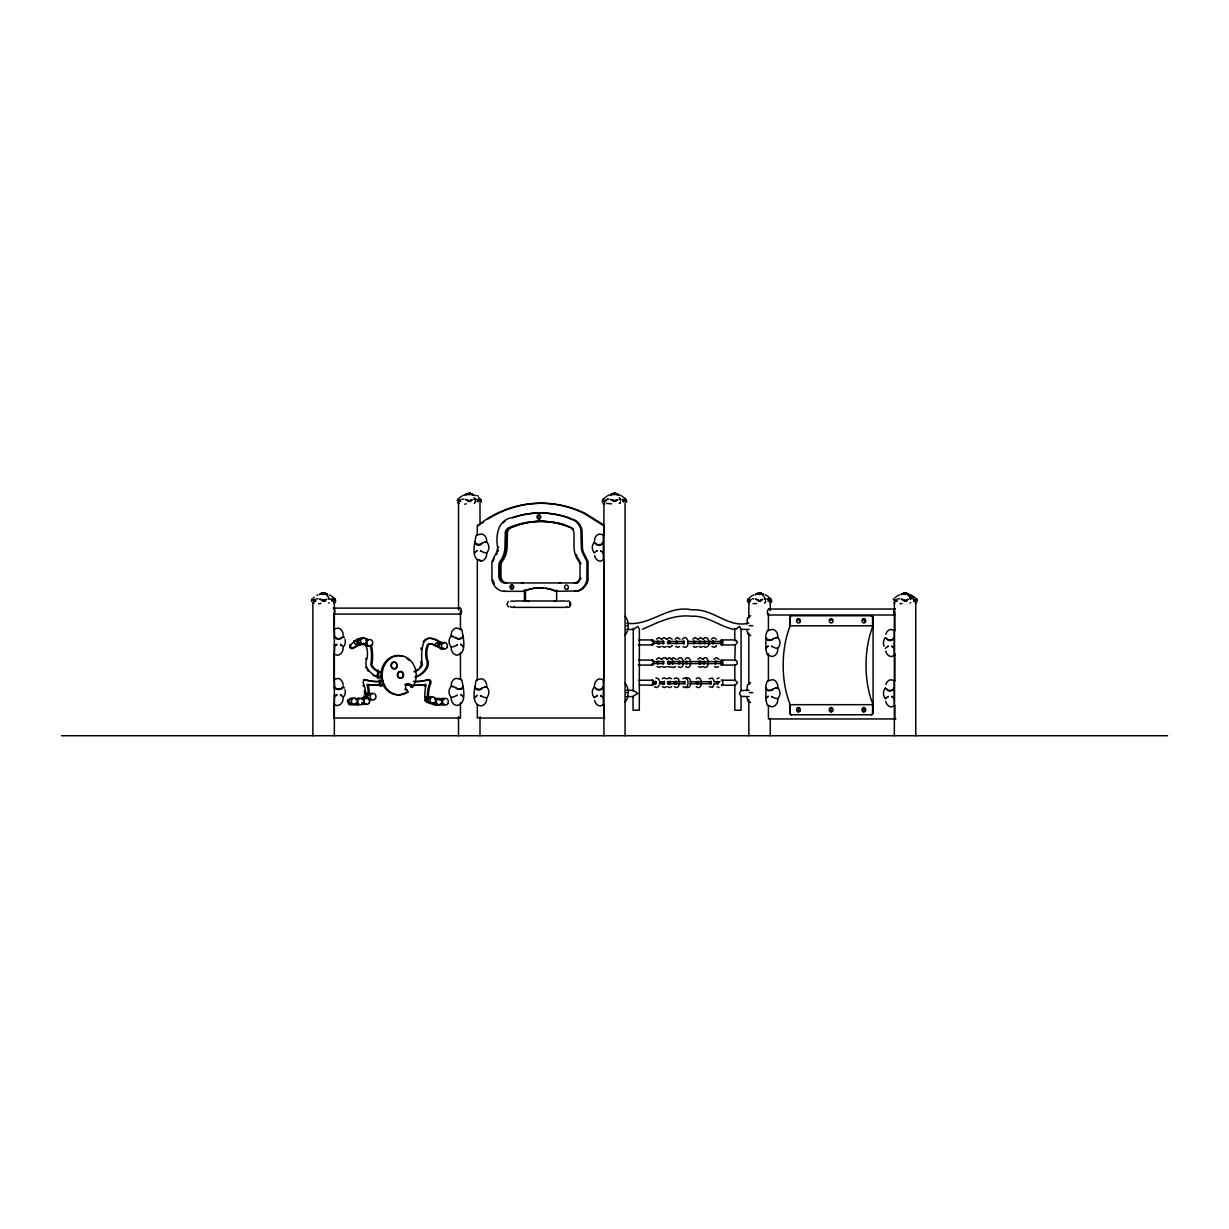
<?xml version="1.0" encoding="UTF-8"?>
<svg xmlns="http://www.w3.org/2000/svg" width="1229" height="1229" viewBox="0 0 1229 1229"><rect width="100%" height="100%" fill="white"/><g stroke="black" fill="none" stroke-linecap="round" stroke-linejoin="round"><path stroke-width="1.5" d="M556.645 601.227L556.645 590.028M594.621 555.646A7.128 6.176 -90 0 0 600.413 561.192L603.531 559.886A14.118 8.818 -24.2 0 1 603.301 559.226L603.301 535.813A13.734 8.204 19.9 0 1 603.531 535.199A9.817 3.917 28.1 0 1 603.838 534.922L599.276 534.031A7.128 6.176 -90 0 0 594.483 540.714M594.621 700.453A7.128 6.176 -90 0 0 600.413 705.999L603.531 704.693A14.118 8.818 -24.2 0 1 603.301 704.033L603.301 680.62A13.734 8.204 19.9 0 1 603.531 680.006A9.817 3.917 28.1 0 1 603.838 679.729L599.276 678.823A7.128 6.176 -90 0 0 594.483 685.521M626.483 629.463L633.442 629.509L637.79 626.329L639.387 629.14L639.31 710.224L633.073 710.224L633.012 696.259L637.79 693.448L633.442 690.252L626.483 690.314M885.756 701.375A7.128 6.176 -90 0 0 891.563 706.921L894.666 705.615A14.118 8.818 -24.2 0 1 894.435 704.954L894.435 681.542A13.734 8.204 19.9 0 1 894.666 680.927A9.817 3.917 28.1 0 1 894.989 680.651L890.41 679.76A7.128 6.176 -90 0 0 885.879 684.599M885.756 651.047A7.128 6.176 -90 0 0 891.563 656.578L894.666 655.272A14.118 8.818 -24.2 0 1 894.435 654.611L894.435 631.199A13.734 8.204 19.9 0 1 894.666 630.585A9.817 3.917 28.1 0 1 894.989 630.323L890.41 629.417A7.128 6.176 -90 0 0 885.879 634.272M334.518 686.335L334.319 680.251A13.734 8.188 -20.1 0 0 334.073 679.591A9.817 3.902 -28.2 0 0 333.766 679.314L338.344 678.408A7.128 6.191 -90 0 1 343.152 685.091M334.518 649.096L334.534 645.363M334.534 638.972L334.319 629.909A13.734 8.188 -20.1 0 0 334.073 629.248A9.817 3.902 -28.2 0 0 333.766 628.971L338.344 628.065A7.128 6.191 -90 0 1 343.152 634.763M482.029 543.218C478.311 546.582 484.503 540.499 486.899 542.219A7.128 6.176 -90 0 1 487.222 552.297L486.684 553.726A7.128 6.176 -90 0 1 480.739 561.115C470.277 559.041 474.793 543.126 476.053 535.736A13.734 0.86 -41 0 0 476.698 535.137L477.205 534.707M482.029 688.025C478.311 691.389 484.503 685.306 486.899 687.026A7.128 6.176 -90 0 1 487.222 697.104L486.684 698.533A7.128 6.176 -90 0 1 480.739 705.922C470.2 703.925 474.978 687.733 476.053 680.543A13.734 0.86 -41 0 0 476.698 679.944L477.205 679.514M734.834 628.572L735.941 629.294L739.505 626.329L741.072 629.294L741.072 690.483L739.505 693.448L741.072 696.413L741.041 710.224L734.804 710.224L734.834 684.645M765.897 698.272L765.897 685.183L767.157 681.465A13.734 0.86 -41 0 0 767.787 680.866L768.309 680.436M765.897 647.944L765.821 636.13M334.534 645.225L334.534 644.134M334.534 694.477L334.319 703.541A14.118 8.803 24.3 0 1 334.073 704.263L334.073 704.263M334.518 649.189L334.319 653.198A14.118 8.803 24.3 0 1 334.073 653.92L334.073 653.92M334.518 637.359L334.518 636.1M334.518 687.702L334.518 686.443L334.534 689.3M603.07 543.326L603.07 542.05M603.07 688.132L603.07 686.857M894.205 638.711L894.205 637.452M894.205 689.054L894.205 687.779M505.718 582.945A6.713 5.807 -90 0 1 499.911 576.232L499.911 565.478A6.713 5.807 -90 0 1 501.616 560.731A22.982 19.91 -90 0 0 504.213 555.923L504.689 554.617A22.982 19.91 -90 0 0 506.01 547.704L506.01 544.862M451.304 646.976L451.181 647.775A7.128 6.191 -90 0 0 457.142 655.165C467.527 653.045 463.149 637.313 461.874 629.847A13.734 0.891 40.9 0 1 461.198 629.171L455.99 628.004A7.128 6.191 -90 0 0 451.181 634.686L450.982 636.269A7.128 6.191 -90 0 0 450.644 646.346C452.687 648.605 459.339 643.197 456.958 645.271M455.836 687.595C459.554 690.959 453.363 684.891 450.982 686.612A7.128 6.191 -90 0 0 450.644 696.689L451.181 698.118A7.128 6.191 -90 0 0 457.142 705.507C467.496 703.403 463.164 687.656 461.874 680.19A13.734 0.891 40.9 0 1 461.198 679.514L460.675 679.099M759.522 594.636L759.583 592.946L762.979 594.114A14.548 14.548 0 0 0 756.127 594.16L759.107 592.946L759.568 594.114M323.58 594.636L323.642 592.977L327.037 594.114A14.548 14.548 0 0 0 323.596 593.761A14.548 7.282 -90 0 1 325.316 594.16M469.232 494.964L469.294 493.305L472.689 494.457L469.678 493.275M614.469 494.964L614.531 493.305L617.926 494.457L614.915 493.275M905.02 594.636L905.082 592.977L908.477 594.114A14.548 14.548 0 0 0 905.036 593.761A14.548 7.282 -90 0 1 906.756 594.16M476.545 551.222C477.697 549.04 476.883 552.005 474.87 552.036M480.908 551.222C478.68 549.44 484.134 553.403 486.561 552.927M476.545 696.029C477.697 693.847 476.883 696.812 474.87 696.843M480.908 696.029C478.68 694.247 484.134 698.21 486.561 697.734M596.679 551.283C598.769 549.532 595.128 551.913 594.237 552.942M601.073 551.299C599.952 549.025 600.674 552.328 603.086 552.098M596.679 696.09C597.217 693.909 597.709 696.551 595.681 696.536M601.073 696.106C599.829 693.939 600.843 696.981 603.086 696.904M765.851 648.559L765.851 647.099M767.633 646.608C768.709 644.442 768.064 647.376 765.959 647.422M765.851 698.902L765.851 697.442M767.633 696.951C768.709 694.784 768.064 697.719 765.959 697.765M772.042 646.623C769.523 644.38 776.252 649.972 778.31 647.698A7.128 6.176 -90 0 0 777.988 637.621C772.718 637.037 768.724 644.472 765.867 637.375M772.042 696.966C769.523 694.723 776.252 700.315 778.31 698.041A7.128 6.176 -90 0 0 777.988 687.948C775.622 686.258 769.446 692.234 773.133 688.947M887.814 646.684C889.904 644.872 886.309 647.36 885.372 648.344M887.814 697.027C889.904 695.199 886.309 697.703 885.372 698.671M892.223 646.7C891.086 644.426 891.808 647.729 894.22 647.499M892.223 697.027C891.086 694.754 891.808 698.057 894.22 697.826M336.562 645.333L336.9 644.18L334.518 646.147M336.562 695.675L336.9 694.523L334.518 696.49M340.925 645.333L340.51 644.18L343.383 646.992M340.925 695.675L340.51 694.523L343.383 697.335M456.958 695.614C459.016 693.632 453.793 697.826 451.304 697.304M461.336 645.271L460.906 644.104L463.01 646.085M461.336 695.614L460.906 694.446L463.01 696.413M734.819 664.505L734.788 680.436M655.948 682.709L655.195 684.215L654.458 682.31L655.38 681.25L655.948 682.709L652.476 682.709M683.047 646.531C690.652 651.14 688.563 631.998 682.433 639.203M718.32 682.709L719.61 681.634M486.008 542.02L484.81 542.327M486.576 541.958L486.684 540.637A7.128 6.176 -90 0 0 481.891 533.954L477.313 534.861A9.817 1.705 -34.8 0 0 476.698 535.137M486.008 686.827L484.81 687.134M486.576 686.765L486.684 685.444A7.128 6.176 -90 0 0 481.891 678.761L477.313 679.668A9.817 1.705 -34.8 0 0 476.698 679.944M777.097 637.421L775.914 637.713M777.68 637.359L777.788 636.038A7.128 6.176 -90 0 0 772.98 629.34L768.417 630.247A9.817 1.705 -34.8 0 0 767.787 630.523A13.734 0.86 -41 0 1 767.157 631.138L765.897 634.855M777.097 687.748L775.914 688.056M777.68 687.687L777.788 686.381A7.128 6.176 -90 0 0 772.98 679.683L768.417 680.589A9.817 1.705 -34.8 0 0 767.787 680.866M463.118 637.206L463.118 636.038M463.118 687.549L463.118 686.366M657.116 642.045C658.191 638.45 659.574 645.286 657.315 643.504M662.431 642.045C663.506 638.45 664.889 645.286 662.631 643.504M667.746 642.045C668.822 638.45 670.22 645.286 667.946 643.504M675.735 642.045C676.81 638.45 678.193 645.286 675.919 643.504M683.078 642.045C684.138 638.45 685.536 645.286 683.263 643.504M693.386 642.045C694.462 638.45 695.844 645.286 693.586 643.504M699.024 642.045C700.1 638.45 701.482 645.286 699.224 643.504M703.894 642.045C704.97 638.45 706.352 645.286 704.094 643.504M712.006 642.045C713.081 638.45 714.464 645.286 712.19 643.504M714.387 683.831L712.482 687.334L709.241 686.734M365.75 659.128L365.965 658.222M633.258 691.528L633.258 628.234M474.763 543.157L474.763 541.989M474.763 687.963L474.763 686.796M765.851 688.885L765.867 687.718M493.029 561.545L494.35 557.889M864.601 621.29L864.601 620.292M864.601 710.224L864.601 709.21M657.192 661.817C659.251 658.974 658.498 666.732 657.116 662.953M662.508 661.817C664.566 658.974 663.814 666.732 662.431 662.953M670.174 643.504L669.452 640.97M667.823 661.817C669.882 658.974 669.129 666.732 667.746 662.953M658.913 685.874L659.266 684.937M671.817 661.817C673.876 658.974 673.123 666.732 671.741 662.953M678.469 661.817C680.513 658.974 679.76 666.732 678.393 662.953M685.813 661.817C687.856 658.974 687.103 666.732 685.736 662.953M678.854 685.874L678.854 679.545M698.656 661.817C700.714 658.974 699.946 666.732 698.579 662.953M701.129 663.322L700.269 664.029M708.35 645.594C711.023 642.537 706.921 634.01 703.265 639.203M703.449 661.817C705.507 658.974 704.739 666.732 703.372 662.953M714.433 643.504L713.696 640.97M714.74 661.817C716.784 658.974 716.031 666.732 714.663 662.953M325.086 600.797L319.694 599.061L323.703 600.889L326.73 599.291L322.49 600.797L325.485 600.904M471.045 500.449A11.645 5.822 90 0 0 470.738 501.125L465.345 499.389L469.632 501.54M906.526 600.797L901.149 599.061L905.143 600.889L908.17 599.291L904.652 601.196M639.372 644.503L638.343 644.795M639.357 664.72L638.358 664.92M639.31 684.999L652.353 685.214M672.217 645.594L670.051 647.284L667.731 646.531M716.415 645.671L715.939 646.393M314.178 600.029L315.146 599.291L313.672 600.904A11.645 5.822 -90 0 1 314.24 599.491M458.97 501.831L459.8 500.403M749.26 601.503L751.088 599.291M750.658 601.196L749.598 600.904L750.12 600.029M604.207 501.831L606.035 499.635M894.758 601.503L896.586 599.291L895.127 600.858L896.571 601.211M603.086 542.926L601.089 544.616L596.664 544.601L594.221 542.097M603.086 687.733L601.089 689.423L596.664 689.408L594.221 686.903M343.398 636.13C341.078 640.201 337.253 639.479 334.518 636.975M343.398 686.473C341.616 689.822 336.9 690.944 334.518 687.303M463.026 636.899L459.108 639.418L451.289 636.007M462.365 687.595L461.228 689.3L457.05 689.054L461.351 688.916L463.026 687.241M773.133 638.604L772.042 639.94L767.618 639.925L766.604 638.604M894.22 638.312L890.042 640.831L885.326 637.79M894.22 688.655L892.223 690.345L887.799 690.329L885.326 688.132M734.819 640.831L735.848 640.14L737.523 642.199L735.311 644.933L721.761 644.933M734.804 660.526C737.062 658.928 738.813 664.766 735.341 665.073L721.761 665.073M656.486 639.203L658.713 637.574L661.54 639.203M661.801 639.203L664.044 637.574L666.855 639.203M667.117 639.203L669.359 637.574L672.171 639.203M656.486 659.343L658.713 657.699L661.54 659.343M661.801 659.343L663.184 657.899L665.749 658.068M675.105 639.203L677.333 637.574L680.144 639.203M667.117 659.343L669.359 657.699L672.171 659.343M671.111 659.343L673.338 657.699L676.15 659.343M677.763 659.343C684.046 652.092 685.859 671.495 678.3 666.61M692.757 639.203L694.984 637.574L697.811 639.203M685.091 659.343C691.374 652.092 693.264 671.495 685.628 666.61M698.395 639.203L700.622 637.574L703.434 639.203M670.02 684.015L670.02 681.404M697.949 659.343L700.177 657.699L702.988 659.343M711.376 639.203L713.603 637.574L716.415 639.203M702.742 659.343C709.01 652.092 710.9 671.495 703.28 666.61M714.034 659.343L716.261 657.699L719.073 659.343M460.368 501.524L457.465 499.389L460.783 501.54M412.376 687.349L413.651 685.582A19.633 17.037 -90 0 0 402.697 655.994A19.633 17.037 -90 0 0 382.311 677.962A19.633 17.037 -90 0 0 407.198 692.526L408.105 691.773L406.722 689.73A3.349 2.919 -90 0 1 406.415 684.691A3.349 2.919 -90 0 1 410.778 684.983L412.376 687.349L411.131 687.349L409.534 684.983A3.349 2.919 -90 0 0 404.909 685.029M603.024 499.711L603.378 499.251A14.548 14.548 0 0 1 604.991 497.622M460.368 501.125L459.247 501.232M662.277 678.746L664.044 677.84L666.379 678.746M667.593 678.746L669.359 677.84L671.695 678.746M674.245 678.746L675.996 677.84L678.347 678.746M682.909 678.746C689.653 673.799 689.807 691.481 682.971 686.734M685.567 678.746C692.311 673.799 692.495 691.466 685.628 686.734M696.213 678.746C702.957 673.799 703.111 691.451 696.275 686.734M709.179 678.746L712.482 678.085L714.387 681.573M717.029 678.746L719.088 677.84M332.107 601.196L335.409 599.061L332.46 601.211M333.643 600.889L332.506 600.797M623.948 501.831L625.622 499.251A14.548 14.548 0 0 0 623.994 497.622M769.001 601.503L771.136 599.291L768.402 601.211M916.849 599.061L913.546 601.196M626.083 499.635L624.87 501.125A11.645 5.822 90 0 0 623.871 499.251M916.865 599.061L915.421 600.797A11.645 5.822 -90 0 0 915.113 600.121M343.306 636.545L343.429 636.438A7.128 6.191 -90 0 1 344.397 637.774M343.306 686.888L343.429 686.781A7.128 6.191 -90 0 1 344.397 688.117M502.646 523.262L505.319 520.896M797.821 620.077L799.05 620.077M830.512 620.077L831.756 620.077M863.219 620.077L864.463 620.077M514.214 606.435L513.614 606.942A3.088 2.842 -90 0 1 510.726 606.942L510.127 606.435M659.389 643.735L658.483 643.504M660.925 646.531L659.297 647.299L657.1 646.531M666.241 646.531L664.612 647.299L662.416 646.531M679.529 646.531L677.916 647.299L675.72 646.531M661.002 666.61L659.297 667.439L657.023 666.61M666.318 666.61L664.612 667.439L662.339 666.61M673.262 661.263L674.168 661.494M697.196 646.531L695.568 647.299L693.371 646.531M675.627 666.61L673.922 667.439L667.654 666.61M702.819 646.531L700.622 647.299L699.009 646.531M658.345 686.734L656.639 687.564L654.366 686.734M707.689 646.531L705.492 647.299L703.879 646.531M666.318 686.734L664.612 687.564L662.339 686.734M715.8 646.531L714.187 647.299L711.975 646.531M700.084 661.263L701.129 661.817M671.633 686.734L669.943 687.564L667.654 686.734M678.285 686.734L676.58 687.564L674.383 686.796M702.45 666.61L700.76 667.439L698.487 666.61M716.169 661.263L717.091 661.494M718.535 666.61L716.845 667.439L714.571 666.61M698.64 684.015L697.504 682.709L698.64 681.404M711.038 681.25L711.038 684.169M625.208 635.024C629.171 630.339 629.171 620.968 625.208 616.282M625.208 701.974C629.171 697.289 629.171 687.917 625.208 683.232M508.453 601.411L506.87 604.176L508.453 606.942M755.574 594.636L759.522 592.977L756.127 594.114M459.83 500.357L460.798 499.635M755.528 594.636L758.401 593.054M483.335 522.264L477.451 525.643L478.695 525.52M469.417 501.171L472.382 499.619L468.51 501.232M616.282 500.449A11.645 5.822 -90 0 0 615.975 501.125L610.583 499.389L613.148 500.433A11.645 5.822 -90 0 1 613.379 501.125L617.619 499.619L614.101 501.524M638.558 680.282L652.599 680.205M333.873 654.12L337.192 655.241A7.128 6.191 -90 0 0 343.152 647.852M460.46 702.681L460.46 718.028L333.766 718.028L333.873 704.463M467.266 493.643L465.852 494.457L470.43 493.382L473.288 494.964M322.459 593.807A14.548 14.548 0 0 0 320.185 594.16C322.29 590.381 331.661 596.864 324.763 593.054M612.503 493.643L611.09 494.457L615.668 493.382L618.525 494.964L615.652 493.382M903.899 593.807A14.548 14.548 0 0 0 901.625 594.16L906.203 593.054L911.042 596.664A11.645 5.822 90 0 1 913.285 597.955M614.623 501.248L613.148 500.433M741.072 629.294L749.106 629.509M741.072 696.413L749.106 696.628M320.185 594.114L323.196 592.946M901.625 594.114L906.234 593.054L910.566 596.664M595.589 696.597L594.237 697.749M468.863 501.524L468.141 501.125A11.645 5.822 90 0 0 467.834 500.449M323.196 601.196L323.98 601.211M759.153 601.196L762.671 599.291L758.708 601.503L759.553 600.797L755.651 599.061L759.553 600.843M734.927 680.282L737.477 682.464L735.372 685.214L721.761 685.214M468.08 493.382L465.238 494.964L468.111 493.382L469.232 493.305L469.278 494.457M322.428 593.054L319.586 594.636L322.459 593.054L323.58 592.977L323.626 594.114M613.332 493.382L610.475 494.964L613.348 493.382L614.469 493.305L614.515 494.457M903.883 593.054L901.026 594.636L903.899 593.054L905.02 592.977L905.066 594.114M512.877 517.762L513.107 517.686A111.793 96.799 -90 0 1 567.936 517.424L575.863 520.65A15.178 13.135 -90 0 1 581.978 529.853L582.438 548.088A14.84 12.858 -90 0 0 584.651 554.786L588.015 561.545L588.015 580.165A15.178 13.135 -90 0 1 578.721 590.903L555.554 591.333A50.988 44.152 -90 0 0 523.308 591.333M341.969 637.329C340.126 638.865 336.5 640.309 335.425 637.329M462.365 637.267L461.351 638.573L456.973 638.573L455.836 637.267M341.969 687.672L340.94 688.977L336.577 688.977L335.425 687.672M602.164 543.279C601.227 545.338 597.402 546.26 595.635 543.279M602.164 688.086C601.227 690.145 597.402 691.067 595.635 688.086M893.314 638.681L892.162 639.986L887.799 639.986L886.785 638.681M893.314 689.008C892.546 690.698 888.536 692.572 886.785 689.008M642.506 629.263C658.037 622.427 673.876 614.162 691.589 616.236C707.458 615.283 719.718 626.744 734.374 629.509M623.349 501.54L624.562 501.186L623.933 500.433M913.838 601.227L915.113 600.858L913.946 600.797M320.938 603.393L318.618 603.823M721.638 641.43L721.638 643.443L721.638 641.43L687.994 641.43M721.638 661.555L721.638 663.583L721.638 661.555L667.424 661.555M664.321 681.189L664.321 684.215M676.488 684.169L675.535 682.709L676.488 681.25M685.152 684.169C682.756 677.87 683.17 687.533 685.152 681.25M464.7 504.182L466.267 503.813M611.504 503.813L606.542 503.414M756.557 603.485L753.024 603.654M902.055 603.485L900.058 603.823M332.644 599.66L331.507 599.061L333.981 600.797A11.645 5.822 90 0 0 332.982 598.922M477.758 501.524L480.846 499.635L478.711 501.831L478.158 501.125A11.645 11.645 0 0 0 477.543 500.449M622.995 501.524L624.547 501.248L622.396 499.389M768.048 601.196L769.922 600.797M574.711 591.333L577.63 590.903A15.178 13.135 -90 0 0 586.924 580.165L586.924 561.545L583.56 554.786A14.84 12.858 -90 0 1 581.348 548.088L580.887 529.853A15.178 13.135 -90 0 0 574.773 520.65L566.846 517.424A111.793 96.799 90 0 0 512.017 517.686C497.853 519.683 495.487 535.875 497.653 547.489L497.591 548.073A14.594 12.643 -90 0 1 496.823 551.56L496.531 552.389A14.594 12.643 -90 0 1 495.348 554.725L491.938 561.545L491.938 580.165A15.178 13.135 -90 0 0 501.232 590.903L505.242 591.333M453.055 636.376L451.873 636.069M453.055 686.719L451.873 686.412M750.642 615.744L747.401 618.126L747.002 623.902M750.642 682.694L747.401 685.075L747.002 690.852M477.989 501.109L479.633 501.125A11.645 5.822 -90 0 0 479.325 500.449M638.665 639.956L652.599 639.925M323.673 592.977L327.022 594.114M655.948 677.84L658.406 678.746M638.727 660.081L652.599 660.065M381.727 685.229L384.493 685.106M462.119 499.204L463.656 499.128M607.356 499.204L608.893 499.128M316.467 598.876L318.004 598.8M752.409 598.876L753.945 598.8M897.907 598.876L899.444 598.8M619.324 499.204L620.968 499.128M328.435 598.876L330.079 598.8M764.377 598.876L766.02 598.8M909.875 598.876L911.519 598.8M638.803 644.933L652.353 644.933M379.761 685.306L382.818 685.229M377.933 685.336L380.852 685.306M626.775 623.211C649.972 626.606 667.885 604.514 691.896 609.861C713.865 608.401 727.629 628.372 748.86 623.134M468.141 501.125L470.738 501.125M478.158 501.125L479.633 501.125M476.852 501.232L478.557 501.232M497.653 547.274L498.744 547.274M504.151 591.333L524.399 591.333A50.988 44.152 -90 0 1 543.279 587.923M316.007 600.889L313.595 600.797L311.813 599.061L314.163 601.503L314.716 600.797A11.645 11.645 0 0 1 315.331 600.121M514.582 600.981L554.556 600.981M558.611 600.981L565.816 600.981M895.373 600.889L896.909 600.889M907.048 600.889L903.929 600.797L905.42 600.904M514.582 607.372L565.816 607.372M333.228 608.125L459.923 608.125M768.955 609.046L895.419 609.046A3.195 1.598 -90 0 0 893.867 611.412A3.195 1.598 -90 0 0 894.62 614.992L768.156 614.992A3.195 1.598 -90 0 1 767.695 610.291A3.195 1.598 -90 0 1 770.076 609.983M789.709 617.434A1.675 1.459 -90 0 1 791.169 615.76L871.607 615.76A1.675 1.459 -90 0 1 873.066 617.434L873.066 713.081A1.675 1.459 -90 0 1 871.607 714.756L791.169 714.756A1.675 1.459 -90 0 1 789.709 713.081L789.709 704.678L873.066 704.678A62.203 31.078 -90 0 1 873.066 625.822L789.709 625.822L790.216 617.434A1.675 1.459 -90 0 1 791.66 615.76M871.1 615.76A1.675 1.459 -90 0 1 872.559 617.434L873.066 617.434M625.73 625.653L627.143 625.653M749.183 625.653L752.686 625.653M721.515 639.925L735.111 639.925M652.476 641.43L663.691 641.43M667.424 641.43L684.246 641.43M663.691 643.443L652.338 643.412M667.424 643.443L684.246 643.443M687.994 643.443L721.638 643.443M415.617 676.641A21.108 18.312 90 0 0 426.033 667.977A8.449 7.343 90 0 0 426.909 665.888A8.449 7.343 -90 0 0 426.309 659.128L426.094 658.222A21.093 18.312 -90 0 1 426.816 646.346L427.462 644.749A4.056 3.518 -90 0 1 430.657 643.873L430.98 643.873M721.515 660.065L735.08 660.065M652.476 661.555L663.691 661.555M652.476 663.583L663.691 663.583M667.424 663.583L721.638 663.583M638.773 665.073L652.353 665.073M735.126 680.205L721.515 680.205A2.519 1.26 -90 0 1 722.898 682.786A2.519 1.26 -90 0 1 721.438 685.183M652.476 681.696L656.209 681.696M659.942 681.696C671.341 682.464 657.423 686.197 663.706 681.634M667.424 681.696L684.246 681.696M689.853 681.696L710.423 681.696C711.868 686.903 707.228 681.127 710.608 681.634M714.157 681.696L719.764 681.696M659.343 682.709L662.784 682.709M652.476 683.708L656.209 683.708M659.942 683.708L663.691 683.708M667.424 683.708L684.246 683.708M689.853 683.708L710.423 683.708M714.157 683.708L717.905 683.708M409.534 684.983L410.778 684.983M368.27 693.171A40.956 35.549 90 0 0 367.148 685.014L367.025 684.507A94.587 82.082 90 0 0 376.12 685.306L377.195 685.306A94.587 82.082 90 0 1 368.116 684.507L368.239 685.014A40.956 35.549 90 0 1 369.361 693.171M719.088 687.564L717.091 686.734M406.722 689.73L405.478 689.73A3.349 2.919 -90 0 1 404.94 689.116M749.106 690.252L741.072 690.483M408.105 691.773L405.954 692.526A19.633 17.037 -90 0 1 380.975 677.118A19.633 17.037 -90 0 1 402.882 656.409M625.73 692.603L627.143 692.603M749.183 692.603L752.686 692.603M789.709 713.081L790.216 713.081A1.675 1.459 -90 0 0 791.66 714.756M871.1 714.756A1.675 1.459 -90 0 0 872.559 713.081L873.066 713.081M604.822 718.028L477.313 718.028L477.313 704.616M895.956 718.95L768.417 718.95L768.417 705.523M61.45 735.725L1167.55 735.725M626.483 696.582L633.442 696.628M376.12 685.306L379.024 685.336M735.28 644.933L734.773 660.326M759.583 592.977L763.578 594.636L760.705 593.054M406.83 684.937L409.733 685.106M315.162 600.781L313.625 600.904L315.331 601.35M407.92 684.937L405.432 684.63M604.514 504.182L603.04 503.782M750.642 635.562L747.969 634.21L747.002 630.938M750.642 702.512L747.969 701.16L747.002 697.888M481.584 560.701L478.603 559.656M905.466 592.946L908.461 594.114M759.968 592.946L762.963 594.114M777.665 648.313L777.788 649.127A7.128 6.176 -90 0 1 771.843 656.516L767.157 654.55L765.821 649.204M777.665 698.656L777.788 699.455A7.128 6.176 -90 0 1 771.843 706.844L767.157 704.878L765.821 699.547M669.452 664.029L670.297 661.817M605.605 501.524L604.514 501.232L605.052 501.831M896.771 601.35L895.065 600.904L896.156 600.797A11.645 11.645 0 0 1 896.771 600.121M749.629 600.92L747.754 599.061L750.105 601.503M565.908 525.49L570.794 527.302M475.515 543.218L476.529 543.955L474.87 542.865M766.604 688.947L767.618 690.252L771.981 690.252L768.739 690.882L765.959 688.593M475.515 688.025L476.529 688.762L474.87 687.672M470.415 493.382L473.242 494.964M912.947 599.061L915.19 600.904L914.084 599.66M768.586 599.644L767.434 599.061L769.692 600.904L768.985 600.105M477.159 499.389L479.341 501.171L478.695 500.433M333.766 704.54L337.192 705.569A7.128 6.191 -90 0 0 343.152 698.18M424.604 700.407L425.971 701.298A28.912 25.087 -90 0 0 427.385 702.082M477.344 495.564L478.358 496.239M603.547 524.829L585.188 513.415A129.721 112.331 90 0 0 487.959 519.007M665.672 658.007L666.855 659.343M333.704 600.858L333.044 600.105M759.921 601.211L761.028 600.797A11.645 5.822 90 0 1 761.335 600.121M885.725 698.717L885.08 698.103A7.128 6.176 -90 0 1 885.402 688.025M602.686 499.389L604.576 501.186L602.702 499.389M566.6 606.435L567.091 606.942A3.088 2.335 -90 0 0 569.457 606.942L570.317 605.774A3.241 2.443 -90 0 0 570.317 602.579L569.457 601.411A3.088 2.335 -90 0 0 567.091 601.411M381.22 677.348A21.108 18.312 90 0 1 367.102 667.977A8.449 7.343 90 0 1 366.826 659.128L367.041 658.222A21.093 18.312 -90 0 0 366.334 646.346L365.674 644.749A4.056 3.518 -90 0 0 363.047 643.766M480.739 499.711L480.385 499.251A14.548 14.548 0 0 0 478.757 497.622M613.379 501.125L614.869 501.232M620.061 499.251L620.246 499.711A2.135 1.06 -90 0 1 620.522 500.679M658.913 679.545L659.282 680.528M451.289 686.35L451.181 685.029A7.128 6.191 -90 0 1 455.99 678.347L460.568 679.238A9.817 1.69 34.8 0 1 461.182 679.514M734.758 629.294L734.773 640.217M915.759 602.778L915.759 735.725M894.866 611.566L894.866 630.738M894.866 653.751L894.866 680.589M894.866 705.523L894.866 718.95M894.343 602.778L894.343 735.725M894.205 647.176L894.205 648.635M894.205 697.504L894.205 698.963M872.559 617.434L872.559 625.822M872.559 704.678L872.559 713.081M863.833 707.535L863.833 711.898M831.142 707.535L831.142 711.898M798.435 707.535L798.435 711.898M790.216 617.434L790.216 625.822A62.203 31.078 -90 0 0 790.216 704.678L790.216 713.081M770.26 602.778L770.26 610.383M770.26 718.642L770.26 735.725M768.417 613.471L768.417 630.738M768.417 653.751L768.417 680.589M748.845 602.778L748.845 617.972M748.845 633.165L748.845 684.445M748.845 699.639L748.845 735.725M625.069 503.137L625.069 735.725M603.931 503.137L603.931 735.725M603.731 535.199L603.731 525.735L584.098 513.415A129.721 112.331 90 0 0 486.868 519.007L477.313 525.735L477.313 535.199M603.731 559.825L603.731 679.806M603.731 704.647L603.731 718.028M603.07 551.775L603.07 553.234M603.07 696.582L603.07 698.041M538.855 514.721L538.855 519.084M525.49 590.028L525.49 601.227M524.399 590.028L524.399 601.227M511.817 584.774L511.817 589.137M506.01 547.612L506.394 532.126A6.422 5.561 -90 0 1 510.312 527.594L515.197 525.72A103.405 89.533 90 0 1 564.249 524.952M480.001 503.137L480.001 524.107M480.001 716.661L480.001 735.725M477.313 559.84L477.313 679.729M474.763 551.713L474.763 553.173M474.763 696.52L474.763 697.98M463.118 645.763L463.118 647.222M463.118 696.09L463.118 697.55M460.46 610.644L460.46 629.816M460.46 652.829L460.46 679.668M458.525 503.137L458.525 609.907M458.525 716.661L458.525 735.725M334.349 602.778L334.349 735.725M333.766 614.469L333.766 629.816M333.766 654.75L333.766 679.668M312.873 602.778L312.873 735.725M371.158 644.503A41.141 35.702 90 0 1 371.772 664.935A15.808 13.719 90 0 0 381.297 672.202M360.496 638.819A25.056 21.738 -90 0 0 351.402 644.134A2.519 2.181 -90 0 0 353.215 648.513A36.117 31.355 -90 0 1 360.327 644.595A3.349 2.919 -90 0 1 358.023 638.512M361.741 638.512A25.056 21.738 -90 0 1 363.016 638.297A8.726 7.574 -90 0 1 368.07 639.694A3.349 2.919 -90 0 0 365.904 639.879M383.264 681.112A50.435 43.768 90 0 1 365.551 679.668A2.519 2.181 -90 0 0 363.4 683.247A27.714 24.042 90 0 1 365.704 696.582A22.998 19.956 -90 0 1 362.063 698.533M358.207 704.417A28.912 25.087 90 0 1 350.403 703.971A2.519 2.181 -90 0 1 350.173 698.994A22.998 19.956 -90 0 0 351.479 699.347M437.57 704.555A28.912 25.087 90 0 1 427.047 701.298L425.68 700.407A2.519 2.181 -90 0 1 424.927 698.687A40.956 35.549 90 0 1 425.987 685.014L426.11 684.507A94.587 82.082 90 0 1 411.561 685.229M443.823 703.971A28.912 25.087 90 0 1 439.152 704.586M414.219 671.894A15.808 13.719 90 0 0 422.453 664.935A41.141 35.702 90 0 1 423.068 644.503A8.726 7.574 -90 0 1 431.21 638.297A25.056 21.738 90 0 1 441.825 643.197M442.133 648.42A2.519 2.181 -90 0 1 441.011 648.513L439.06 647.191A36.117 31.355 -90 0 0 431.732 643.873A4.056 3.518 -90 0 0 428.552 644.749L427.892 646.346A21.093 18.312 -90 0 0 427.185 658.222L427.385 659.128A8.449 7.343 90 0 1 427.124 667.977A21.108 18.312 -90 0 1 414.864 677.102M414.511 681.496A50.435 43.768 -90 0 0 428.675 679.668A2.519 2.181 -90 0 1 430.826 683.247A27.714 24.042 -90 0 0 428.522 696.582A22.998 19.956 90 0 0 429.689 697.319M441.411 699.608A22.998 19.956 90 0 1 438.738 699.823M429.827 697.98A22.998 19.956 90 0 1 427.431 696.582A27.714 24.042 -90 0 1 429.735 683.247A2.519 2.181 -90 0 0 427.6 679.668A50.435 43.768 90 0 1 413.436 681.496M430.657 643.873A36.117 31.355 -90 0 1 437.985 647.191M440.735 643.197A25.056 21.738 -90 0 0 430.119 638.297A8.726 7.574 -90 0 0 428.353 638.312M423.16 641.784A8.726 7.574 -90 0 1 423.728 641M424.358 640.309A8.726 7.574 -90 0 1 425.065 639.694M425.833 639.188A8.726 7.574 -90 0 1 427.492 638.481M420.856 661.555A41.141 35.702 90 0 0 421.363 664.935A15.808 13.719 90 0 1 419.78 667.332M420.994 649.542A41.141 35.702 90 0 1 421.27 647.852M417.829 669.329A15.808 13.719 90 0 1 414.373 671.449M414.112 685.336A94.587 82.082 90 0 0 425.034 684.507L424.911 685.014A40.956 35.549 90 0 0 424.619 686.35M434.928 704.417A28.912 25.087 -90 0 1 431.84 703.818M363.093 685.352A27.714 24.042 -90 0 1 363.431 686.427M364.368 690.882A27.714 24.042 -90 0 1 364.644 694.293M364.629 696.582A22.998 19.956 -90 0 1 363.446 697.319M382.188 681.112A50.435 43.768 -90 0 1 364.46 679.668A2.519 2.181 -90 0 0 363.354 679.898M370.467 646.162A41.141 35.702 90 0 1 370.697 664.935A15.808 13.719 90 0 0 381.512 672.371M353.46 641.553A25.056 21.738 90 0 1 359.406 638.819M349.589 646.5A2.519 2.181 -90 0 0 352.139 648.513A36.117 31.355 90 0 1 360.312 644.211M349.681 645.21A2.519 2.181 -90 0 1 349.942 644.626M366.027 667.977A8.449 7.343 -90 0 1 365.674 667.316M382.004 677.379A21.108 18.312 -90 0 1 372.955 675.09M368.408 671.311A21.108 18.312 -90 0 1 367.133 669.713M522.586 582.945A3.349 2.904 -90 0 1 523.339 583.068M506.809 582.945A6.713 5.807 -90 0 1 501.002 576.232L501.002 565.478A6.713 5.807 -90 0 1 502.707 560.731A22.982 19.91 -90 0 0 505.303 555.923L505.78 554.617A22.982 19.91 -90 0 0 507.101 547.704L507.485 532.126A6.422 5.561 -90 0 1 511.402 527.594L516.288 525.72A103.405 89.533 90 0 1 546.767 521.511M548.472 521.634A103.405 89.533 90 0 1 555.293 522.509M556.983 522.832A103.405 89.533 90 0 1 560.347 523.569M562.022 523.984A103.405 89.533 90 0 1 565.34 524.952M577.922 582.715A6.713 5.807 -90 0 1 576.416 582.945L504.627 582.945A6.713 5.807 -90 0 1 498.82 576.232L498.82 565.478A6.713 5.807 -90 0 1 500.526 560.731A22.982 19.91 90 0 0 503.122 555.923L503.598 554.617A22.982 19.91 -90 0 0 504.919 547.704L505.303 532.126A6.422 5.561 -90 0 1 509.221 527.594L514.106 525.72A103.405 89.533 90 0 1 564.818 525.49L569.703 527.302A6.713 5.807 -90 0 1 574.02 533.785L574.02 544.862A23.243 20.125 -90 0 0 578.337 560.731A6.713 5.807 -90 0 1 580.042 565.478L580.042 576.232A6.713 5.807 -90 0 1 574.235 582.945M559.902 583.068A3.349 2.904 -90 0 1 560.654 582.945M521.495 582.945A3.349 2.904 -90 0 1 522.248 583.068M572.192 527.978A6.713 5.807 -90 0 1 573.405 529.038M579.427 560.731A23.228 20.11 -90 0 1 578.705 559.594M578.029 558.412A23.228 20.11 -90 0 1 577.415 557.167M576.877 555.907A23.228 20.11 -90 0 1 576.401 554.602M580.349 562.114A6.713 5.807 -90 0 1 580.933 563.742M580.933 577.983A6.713 5.807 -90 0 1 580.349 579.596M579.427 580.979A6.713 5.807 -90 0 1 575.326 582.945M558.811 583.068A3.349 2.904 -90 0 1 559.564 582.945M326.407 594.882A14.548 7.282 -90 0 1 326.929 595.358M327.436 595.927A14.548 7.282 -90 0 1 327.913 596.572M328.358 597.294A14.548 7.282 -90 0 1 329.172 598.922M321.906 594.16A14.548 7.282 -90 0 1 322.474 593.945M331.2 599.491A11.645 11.645 0 0 1 331.876 600.121M314.178 602.963A2.135 2.135 0 0 1 312.565 602.748M311.567 601.457A2.135 2.135 0 0 1 311.567 600.351M313.257 598.077A14.548 14.548 0 0 1 314.102 597.294M316.959 595.358A14.548 14.548 0 0 1 318.004 594.882M329.203 594.882A14.548 14.548 0 0 1 330.248 595.358M331.246 595.927A14.548 14.548 0 0 1 334.734 598.922L335.087 599.383A2.135 2.135 0 0 1 335.655 600.351M329.142 602.748A2.135 1.06 -90 0 1 328.604 603.04M335.655 601.457A2.135 2.135 0 0 1 335.102 602.41M334.657 602.748A2.135 2.135 0 0 1 333.597 603.04M459.277 503.368A2.135 2.135 0 0 1 458.724 503.291M457.772 502.738A2.135 2.135 0 0 1 457.434 502.292M457.219 500.679A2.135 2.135 0 0 1 457.772 499.727L458.14 499.251A14.548 14.548 0 0 1 461.612 496.255M469.831 494.135A14.548 7.282 -90 0 1 471.521 494.811M474.01 497.622A14.548 7.282 -90 0 1 474.44 498.406M467.005 494.811A14.548 7.282 -90 0 1 467.558 494.488M462.611 495.686A14.548 14.548 0 0 1 463.656 495.21M464.731 494.811A14.548 14.548 0 0 1 468.111 494.135M470.4 494.135A14.548 14.548 0 0 1 473.779 494.811M474.855 495.21A14.548 14.548 0 0 1 475.9 495.686M478.634 499.251A11.645 5.822 -90 0 1 478.987 499.819M475.008 499.727A2.135 1.06 -90 0 1 475.008 502.738M474.532 503.291A2.135 1.06 -90 0 1 474.256 503.368M481.092 500.157A2.135 2.135 0 0 1 481.092 502.292M605.605 501.125A11.645 11.645 0 0 1 606.22 500.449M606.896 499.819A11.645 11.645 0 0 1 607.618 499.251M622.765 500.449A11.645 11.645 0 0 1 623.395 501.125M602.671 502.292A2.135 2.135 0 0 1 602.671 500.157M615.068 494.135A14.548 7.282 -90 0 1 616.758 494.811M619.247 497.622A14.548 7.282 -90 0 1 619.677 498.406M612.242 494.811A14.548 7.282 -90 0 1 612.795 494.488M605.897 496.9A14.548 14.548 0 0 1 606.849 496.255M607.848 495.686A14.548 14.548 0 0 1 608.893 495.21M609.968 494.811A14.548 14.548 0 0 1 612.211 494.273M615.637 494.135A14.548 14.548 0 0 1 619.017 494.811M620.092 495.21A14.548 14.548 0 0 1 621.137 495.686M622.151 496.255A14.548 14.548 0 0 1 623.103 496.9M620.415 502.292A2.135 1.06 -90 0 1 620.03 503.076M619.769 503.291A2.135 1.06 -90 0 1 619.216 503.291M626.329 500.157A2.135 2.135 0 0 1 626.329 502.292M593.945 697.181A7.128 6.176 -90 0 1 594.268 687.103M593.945 552.374A7.128 6.176 -90 0 1 594.268 542.296M554.187 601.411A3.119 2.919 -90 0 1 557.121 601.411M510.726 601.411A3.088 2.842 -90 0 1 513.614 601.411M526.196 601.411A3.119 2.427 -90 0 1 528.639 601.411M497.269 553.204A14.594 12.643 90 0 1 496.439 554.725M546.014 588.215A50.988 44.152 -90 0 1 556.645 591.333M498.39 549.839A14.594 12.643 -90 0 1 497.914 551.56M494.35 583.821A15.178 13.135 -90 0 1 493.029 580.165M651.954 680.42A2.519 1.26 -90 0 1 653.736 682.617A2.519 1.26 -90 0 1 652.031 685.06M720.501 661.525A2.519 1.26 -90 0 1 722.529 660.772A2.519 1.26 -90 0 1 722.176 664.843A2.519 1.26 -90 0 1 720.394 662.815M651.677 660.634A2.519 1.26 -90 0 1 653.444 660.972A2.519 1.26 -90 0 1 653.275 664.505A2.519 1.26 -90 0 1 651.493 664.167M651.447 640.97A2.519 1.26 -90 0 1 653.198 640.386A2.519 1.26 -90 0 1 653.49 643.888A2.519 1.26 -90 0 1 651.739 644.488M720.394 642.014A2.519 1.26 -90 0 1 722.253 640.248A2.519 1.26 -90 0 1 722.452 644.349A2.519 1.26 -90 0 1 720.455 643.32M907.862 594.882A14.548 7.282 -90 0 1 908.369 595.358M908.876 595.927A14.548 7.282 -90 0 1 909.352 596.572M909.798 597.294A14.548 7.282 -90 0 1 910.612 598.922M903.346 594.16A14.548 7.282 -90 0 1 903.914 593.945M911.903 596.818A11.645 5.822 -90 0 1 913.639 597.955M894.697 598.077A14.548 14.548 0 0 1 895.542 597.294M896.448 596.572A14.548 14.548 0 0 1 897.4 595.927M898.399 595.358A14.548 14.548 0 0 1 899.444 594.882M909.568 594.483A14.548 14.548 0 0 1 916.173 598.922L916.527 599.383A2.135 2.135 0 0 1 917.095 600.351M895.065 603.04A2.135 2.135 0 0 1 894.005 602.748M910.581 602.748A2.135 1.06 -90 0 1 910.044 603.04M917.095 601.457A2.135 2.135 0 0 1 915.037 603.04M757.847 594.16A14.548 7.282 -90 0 1 761.258 594.16M762.349 594.882A14.548 7.282 -90 0 1 762.871 595.358M763.854 596.572A14.548 7.282 -90 0 1 764.73 598.077M749.014 602.963A2.135 2.135 0 0 1 748.507 602.748M747.724 601.964A2.135 2.135 0 0 1 747.724 599.829M748.43 598.922A14.548 14.548 0 0 1 750.043 597.294M750.95 596.572A14.548 14.548 0 0 1 751.902 595.927M752.901 595.358A14.548 14.548 0 0 1 753.945 594.882M765.145 594.882A14.548 14.548 0 0 1 766.189 595.358M767.203 595.927A14.548 14.548 0 0 1 768.156 596.572M769.047 597.294A14.548 14.548 0 0 1 770.675 598.922M768.54 598.4A11.645 5.822 -90 0 1 769.615 600.121M765.298 599.383A2.135 1.06 -90 0 1 765.575 600.351M765.575 601.457A2.135 1.06 -90 0 1 765.298 602.41M765.083 602.748A2.135 1.06 -90 0 1 764.546 603.04M771.044 599.383A2.135 2.135 0 0 1 771.044 602.41M770.598 602.748A2.135 2.135 0 0 1 770.091 602.963M345.072 689.807A7.128 6.191 -90 0 1 343.69 696.751M460.568 628.91A9.817 1.69 34.8 0 1 461.182 629.171M345.072 639.464A7.128 6.191 -90 0 1 343.69 646.423M333.627 608.232A3.195 1.582 -90 0 1 334.795 610.89A3.195 1.582 -90 0 1 334.011 614.07L460.706 614.07A3.195 1.582 -90 0 0 461.182 609.369A3.195 1.582 -90 0 0 458.801 609.046M884.143 646.239A7.128 6.176 -90 0 1 885.402 637.682M352.615 703.725A2.519 2.181 -90 0 1 349.804 702.235M350.173 699.762A2.519 2.181 -90 0 1 351.095 699.009M351.156 704.586A3.349 2.919 -90 0 1 348.329 703.787M347.561 702.297A3.349 2.919 -90 0 1 347.807 699.747M353.86 703.787A3.349 2.919 -90 0 1 349.927 703.879A3.349 2.919 -90 0 1 349.512 699.378A3.349 2.919 -90 0 1 353.368 698.502M349.988 703.848A2.519 2.181 -90 0 1 348.575 702.819M348.314 702.235A2.519 2.181 -90 0 1 348.667 699.762M357.485 704.724A3.349 2.919 -90 0 1 356.733 704.862M355.688 699.762A3.349 2.919 -90 0 1 359.682 698.64M358.853 704.77A3.349 2.919 -90 0 1 355.611 703.111M358.376 704.017A2.519 2.181 -90 0 1 356.779 703.449M369.852 699.885A3.349 2.919 -90 0 1 369.099 700.023M366.549 698.395A3.349 2.919 -90 0 1 368.992 693.31M371.235 699.915A3.349 2.919 -90 0 1 367.671 696.152A3.349 2.919 -90 0 1 372.064 693.801M365.044 693.786A3.349 2.919 -90 0 1 367.947 693.724M364.061 698.395A3.349 2.919 -90 0 1 363.723 695.86M367.655 698.594A2.519 2.181 -90 0 1 369.422 694.185M368.869 695.061A2.519 2.181 -90 0 1 369.284 694.6M361.787 699.347A3.349 2.919 -90 0 1 366.38 698.763M366.288 703.51A3.349 2.919 -90 0 1 361.725 702.696M363.523 698.733A2.519 2.181 -90 0 1 364.644 698.61M363.477 697.826A3.349 2.919 -90 0 1 364.798 698.671M360.65 643.858A2.519 2.181 -90 0 1 358.976 642.26M358.868 640.954A2.519 2.181 -90 0 1 360.819 638.865M361.71 644.641A3.349 2.919 -90 0 1 358.146 640.862A3.349 2.919 -90 0 1 362.54 638.512M363.507 643.12A3.349 2.919 -90 0 1 363.031 643.812M357.071 644.733A3.349 2.919 -90 0 1 354.198 640.57M360.788 643.428A2.519 2.181 -90 0 1 357.593 642.552A2.519 2.181 -90 0 1 358.76 639.019M366.933 645.302A2.519 2.181 -90 0 1 365.904 644.764M365.52 644.273A2.519 2.181 -90 0 1 365.259 643.689M367.302 645.686A3.349 2.919 -90 0 1 365.858 646.177M368.7 645.763A3.349 2.919 -90 0 1 364.475 643.612M406.937 658.529A19.633 17.037 -90 0 1 409.318 660.587M441.165 643.381A2.519 2.181 -90 0 1 442.839 643.443M440.535 647.668A2.519 2.181 -90 0 1 440.136 647.191M439.936 644.687A2.519 2.181 -90 0 1 440.658 643.673M443.93 648.159A3.349 2.919 -90 0 1 439.813 648.052A3.349 2.919 -90 0 1 439.921 643.305A3.349 2.919 -90 0 1 444.038 643.412M437.923 647.468A3.349 2.919 -90 0 1 440.366 642.383M435.005 645.793A3.349 2.919 -90 0 1 439.936 643.32M438.645 647.191A2.519 2.181 -90 0 1 440.796 643.259M436.894 704.217A2.519 2.181 -90 0 1 435.312 703.649M434.682 699.286A3.349 2.919 -90 0 1 438.215 698.84M437.386 704.97A3.349 2.919 -90 0 1 433.868 702.496M434.283 704.002A2.519 2.181 -90 0 1 433.146 702.589M434.498 704.97A3.349 2.919 -90 0 1 432.393 702.635A3.349 2.919 -90 0 1 431.809 703.218M431.102 703.526A3.349 2.919 -90 0 1 427.538 699.747A3.349 2.919 -90 0 1 431.932 697.396M430.626 702.773A2.519 2.181 -90 0 1 429.029 702.205M428.245 700.499A2.519 2.181 -90 0 1 428.26 699.839M428.737 698.656A2.519 2.181 -90 0 1 429.658 697.903M426.893 702.681A3.349 2.919 -90 0 1 429.612 697.012M424.911 697.396A3.349 2.919 -90 0 1 427.83 697.335M427.523 702.205A2.519 2.181 -90 0 1 429.29 697.78M440.474 699.962A3.349 2.919 -90 0 1 444.483 698.84M443.654 704.97A3.349 2.919 -90 0 1 440.412 703.326M443.162 704.217A2.519 2.181 -90 0 1 441.564 703.649M441.272 700.1A2.519 2.181 -90 0 1 441.703 699.654M380.498 686.197A19.633 17.037 -90 0 1 379.024 683.216M377.702 678.331A19.633 17.037 -90 0 1 378.04 669.836M381.743 686.197A19.633 17.037 -90 0 1 379.269 679.99M378.947 678.331A19.633 17.037 -90 0 1 378.762 673.2M667.746 682.31C668.515 687.748 670.112 678.638 667.746 682.31M674.398 682.31C675.167 687.748 676.749 678.638 674.398 682.31M696.367 682.31C697.12 687.748 698.717 678.638 696.367 682.31M717.183 682.31C717.951 687.748 719.549 678.638 717.183 682.31M476.729 544.677L475.946 543.94L480.892 544.524L478.772 545.384L476.729 544.677M476.729 689.484L475.946 688.747L480.892 689.331L478.772 690.191L476.729 689.484M475.715 499.128L474.087 499.204L475.731 499.128M569.949 603.086L569.718 605.267L569.949 603.086M895.065 600.904L893.237 599.061L894.973 600.843M540.192 518.454A2.181 1.89 -90 0 0 539.347 514.797A2.181 1.89 -90 0 0 537.027 517.47A2.181 1.89 -90 0 0 540.192 518.454M567.783 588.752A2.181 1.89 -90 0 0 566.922 585.096A2.181 1.89 -90 0 0 564.618 587.769A2.181 1.89 -90 0 0 567.783 588.752M513.154 588.491A2.181 1.89 -90 0 0 512.309 584.835A2.181 1.89 -90 0 0 509.989 587.508A2.181 1.89 -90 0 0 513.154 588.491M799.772 711.268A2.181 1.89 -90 0 0 798.927 707.612A2.181 1.89 -90 0 0 796.607 710.285A2.181 1.89 -90 0 0 799.772 711.268M832.479 622.335A2.181 1.89 -90 0 0 831.618 618.679A2.181 1.89 -90 0 0 829.314 621.352A2.181 1.89 -90 0 0 832.479 622.335M865.17 711.268A2.181 1.89 -90 0 0 864.325 707.612A2.181 1.89 -90 0 0 862.021 710.285A2.181 1.89 -90 0 0 865.17 711.268M799.772 622.335A2.181 1.89 -90 0 0 798.927 618.679A2.181 1.89 -90 0 0 796.607 621.352A2.181 1.89 -90 0 0 799.772 622.335M865.17 622.335A2.181 1.89 -90 0 0 864.325 618.679A2.181 1.89 -90 0 0 862.021 621.352A2.181 1.89 -90 0 0 865.17 622.335M832.479 711.268A2.181 1.89 -90 0 0 831.618 707.612A2.181 1.89 -90 0 0 829.314 710.285A2.181 1.89 -90 0 0 832.479 711.268M356.84 703.111A3.349 2.919 -90 0 0 354.428 698.011A3.349 2.919 -90 0 0 351.801 702.973A3.349 2.919 -90 0 0 356.84 703.111M363.154 703.249A3.349 2.919 -90 0 0 360.742 698.149A3.349 2.919 -90 0 0 358.115 703.111A3.349 2.919 -90 0 0 363.154 703.249M375.536 698.41A3.349 2.919 -90 0 0 373.124 693.31A3.349 2.919 -90 0 0 370.497 698.272A3.349 2.919 -90 0 0 375.536 698.41M369.268 702.834A3.349 2.919 -90 0 0 366.841 697.734A3.349 2.919 -90 0 0 364.214 702.696A3.349 2.919 -90 0 0 369.268 702.834M366.012 643.12A3.349 2.919 -90 0 0 363.584 638.02A3.349 2.919 -90 0 0 360.973 642.982A3.349 2.919 -90 0 0 366.012 643.12M372.295 644.564A3.349 2.919 -90 0 0 369.868 639.464A3.349 2.919 -90 0 0 367.241 644.426A3.349 2.919 -90 0 0 372.295 644.564M396.644 667.485A3.349 2.919 -90 0 0 394.678 662.139A3.349 2.919 -90 0 0 391.636 666.779A3.349 2.919 -90 0 0 396.644 667.485M396.23 667.485A3.349 2.919 -90 0 0 394.263 662.139A3.349 2.919 -90 0 0 391.221 666.779A3.349 2.919 -90 0 0 396.23 667.485M402.574 676.887A3.349 2.919 -90 0 0 400.608 671.541A3.349 2.919 -90 0 0 397.566 676.18A3.349 2.919 -90 0 0 402.574 676.887M402.989 676.887A3.349 2.919 -90 0 0 401.038 671.541A3.349 2.919 -90 0 0 397.981 676.18A3.349 2.919 -90 0 0 402.989 676.887M446.91 647.483A3.349 2.919 -90 0 0 444.499 642.383A3.349 2.919 -90 0 0 441.872 647.345A3.349 2.919 -90 0 0 446.91 647.483M441.687 703.449A3.349 2.919 -90 0 0 439.275 698.349A3.349 2.919 -90 0 0 436.648 703.326A3.349 2.919 -90 0 0 441.687 703.449M435.404 702.02A3.349 2.919 -90 0 0 432.992 696.92A3.349 2.919 -90 0 0 430.365 701.882A3.349 2.919 -90 0 0 435.404 702.02M447.955 703.449A3.349 2.919 -90 0 0 445.528 698.349A3.349 2.919 -90 0 0 442.901 703.326A3.349 2.919 -90 0 0 447.955 703.449"/></g></svg>
